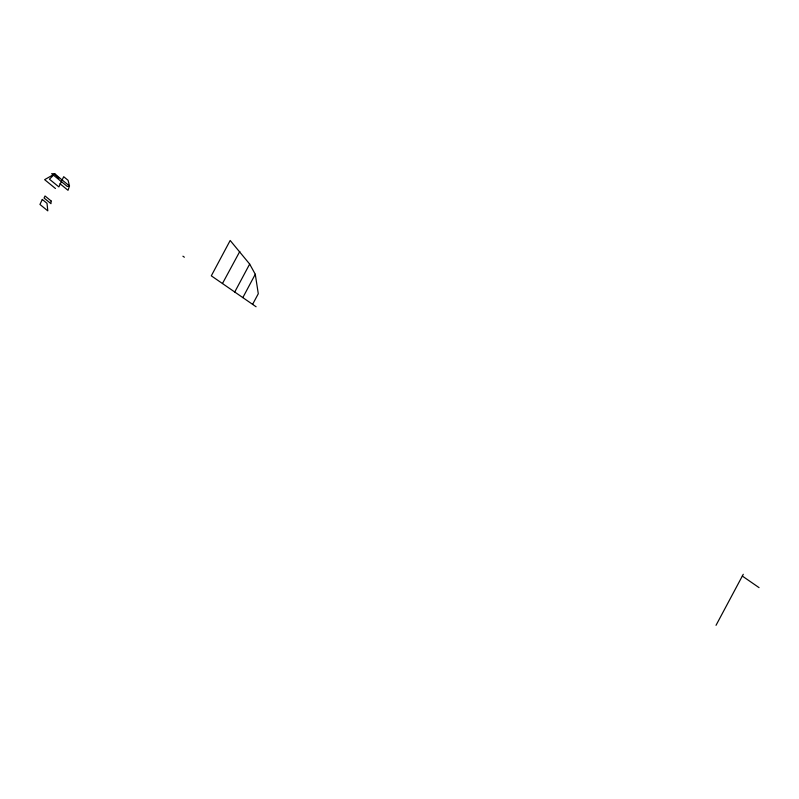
<?xml version="1.0" encoding="UTF-8"?>
<svg xmlns="http://www.w3.org/2000/svg" width="799" height="799" viewBox="0 0 799 799"><rect width="100%" height="100%" fill="white"/><g stroke="black" fill="none" stroke-linecap="round" stroke-linejoin="round"><path stroke-width="1.2" d="M61.733 180.854L58.876 186.916L49.448 179.206L54.741 173.912L69.483 185.967L68.015 190.302L59.915 183.68M62.152 179.965L63.69 176.709L68.085 180.314L69.483 185.967L67.306 186.467L51.675 173.683L54.741 173.912L58.816 178.207M234.736 292.015L249.668 264.07L230.182 240.479L211.306 275.825L256.089 306.766M242.826 297.608L255.28 274.267L249.668 264.07M252.604 304.359L258.287 293.732L255.28 274.267M716.024 625.317L743.27 574.281M222.462 283.535L239.82 251.425M54.741 173.912L44.634 179.655L55.461 188.504M742.321 576.059L759.05 587.625M182.911 256.209L184.369 257.208M51.086 200.939L50.976 203.685L44.065 198.032L45.024 195.985L51.086 200.939M42.297 199.46L39.95 204.454L47.81 210.876L47.011 203.316L42.297 199.46"/></g></svg>
